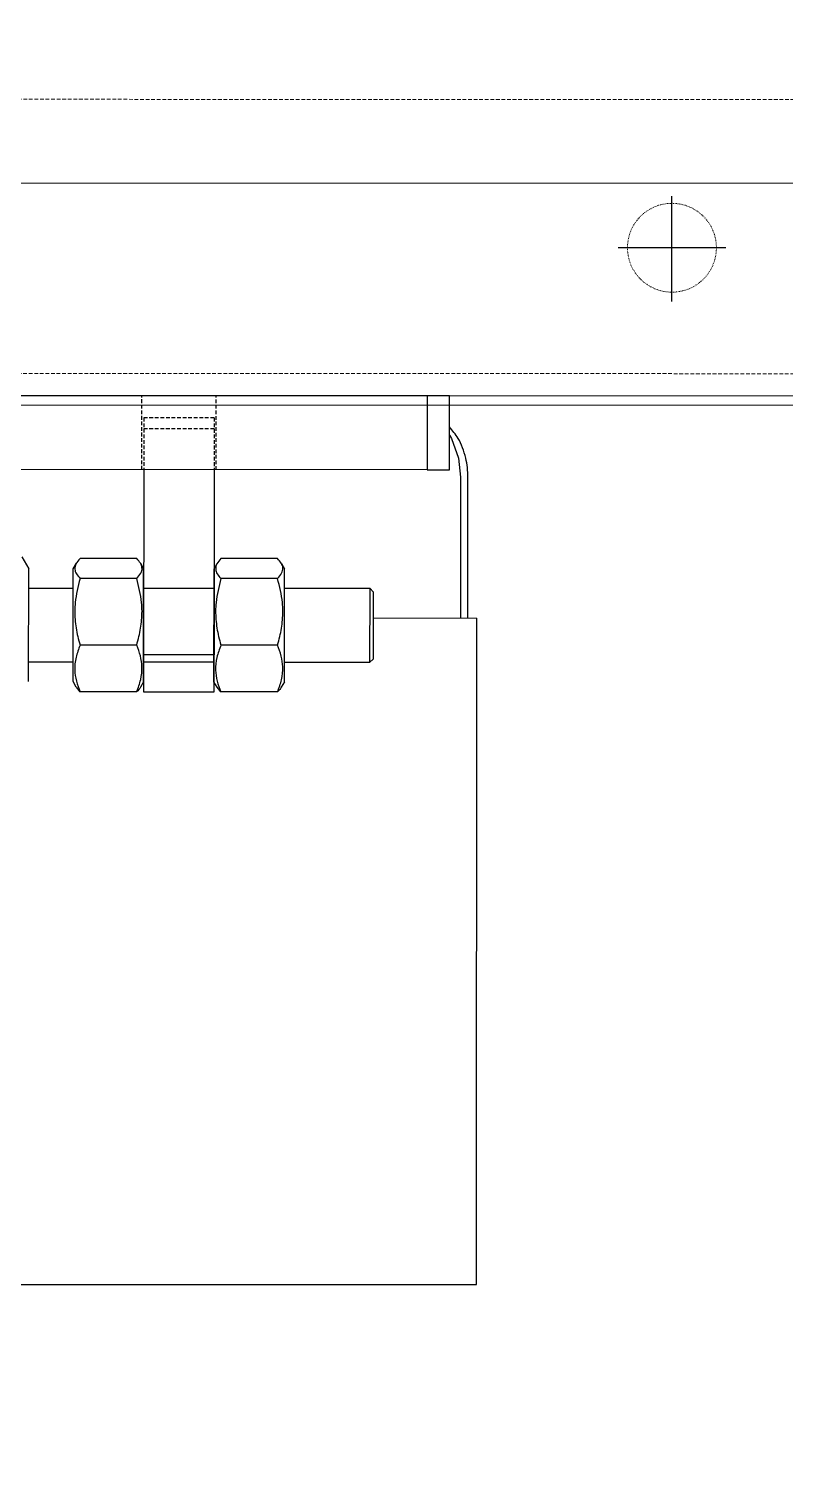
# Model space of a CAD drawing. Header units: millimetres. Extents: x 845401 to 948039, y 511594 to 550263.
# Drawn here: x 902031.4 to 902133.5, y 535869 to 536062.6 of the extents above; entities that cross this region are included whole.
import ezdxf

# ---------------------------------------------------------------- set-up
doc = ezdxf.new("R2010")
doc.units = ezdxf.units.MM
doc.linetypes.add('CENTER', pattern=[0])
doc.linetypes.add('DASHED', pattern=[0.75, 0.5, -0.25])
for name, color, linetype in [('00', 7, 'Continuous'), ('1轮廓实线层', 7, 'Continuous'), ('3中心线层', 1, 'CENTER'), ('4虚线层', 6, 'DASHED')]:
    doc.layers.add(name, color=color, linetype=linetype)
doc.layers.add('A-剖-0.10mm.......SECT-L01', color=255, linetype='Continuous', lineweight=18)
doc.layers.add('物流设备', color=7, linetype='Continuous', lineweight=5)

# ---------------------------------------------------------------- blocks, each defined once
blk = doc.blocks.new('*U100537')
at = {"color": 1}
blk.add_lwpolyline([(0, -630), (7920.6, -630), (7920.6, 630), (0, 630)], close=True, dxfattribs=at)
at = {"color": 4}
blk.add_lwpolyline([(0, -600), (7920.6, -600), (7920.6, 600), (0, 600)], close=True, dxfattribs=at)
at = {"color": 2}
blk.add_lwpolyline([(0, -630), (7920.6, -630), (7920.6, -830), (0, -830)], close=True, dxfattribs=at)
for tag, p in [('设备编号', (485.24, 55.29)), ('设备高度', (489.75, -155.56))]:
    blk.add_attdef(tag, p, '', height=100)
at = {"flags": 1}
blk.add_attdef('设备类型', (14421.9, -37.08), '', height=100, dxfattribs=at)
blk = doc.blocks.new('JTB1')
at = {"color": 7, "linetype": 'Continuous', "lineweight": 25}
for p, q in [((2960.08, 887.08), (2970.08, 887.08)), ((2960.08, 884.08), (2960.08, 887.08)), ((2970.08, 887.08), (2970.08, 884.08)), ((2970.08, 884.08), (2960.08, 884.08)), ((2960.08, 884.08), (2960.08, 701.08)), ((2970.08, 884.08), (2970.08, 701.08)), ((2930.08, 845.83), (2930.08, 855.33)), ((2930.08, 855.33), (2935.08, 855.33)), ((2935.08, 855.33), (2935.08, 845.83)), ((2960.08, 855.33), (2935.08, 855.33)), ((2935.08, 845.83), (2930.08, 845.83)), ((2960.08, 845.83), (2935.08, 845.83))]:
    blk.add_line(p, q, dxfattribs=at)
at = {"layer": '4虚线层'}
for p, q in [((2960.08, 855.58), (2970.08, 855.58)), ((2967.08, 855.33), (2960.08, 855.33)), ((2965.58, 855.33), (2965.58, 845.83)), ((2967.08, 855.33), (2967.08, 845.83)), ((2967.08, 845.83), (2960.08, 845.83)), ((2960.08, 845.58), (2970.08, 845.58))]:
    blk.add_line(p, q, dxfattribs=at)
blk = doc.blocks.new('*U100479')
at = {"color": 7, "linetype": 'Continuous', "lineweight": 25}
for p, q in [((-1886.94, 402.02), (-2857.14, 402.02)), ((-2019.27, 379.38), (-2019.69, 378.65)), ((-2018.76, 380.02), (-2011.12, 380.02)), ((-2010.19, 378.65), (-2010.62, 379.38)), ((-2000.27, 379.38), (-2000.69, 378.65)), ((-1999.76, 380.02), (-1992.12, 380.02)), ((-1991.19, 378.65), (-1991.62, 379.38)), ((-1984.26, 380.26), (-1985.19, 378.65)), ((-2019.69, 363.6), (-2019.69, 378.65)), ((-2010.19, 363.6), (-2010.19, 378.65)), ((-2000.69, 363.6), (-2000.69, 378.65)), ((-1991.19, 363.6), (-1991.19, 378.65)), ((-1985.19, 363.4), (-1985.19, 378.65)), ((-2031.19, 376.02), (-2031.69, 375.52)), ((-2031.69, 366.52), (-2031.69, 375.52)), ((-2019.69, 376.02), (-2031.19, 376.02)), ((-2031.19, 376.02), (-2031.19, 366.02)), ((-2018.76, 377.34), (-2011.12, 377.34)), ((-2000.69, 376.02), (-2010.19, 376.02)), ((-1999.76, 377.34), (-1992.12, 377.34)), ((-1985.19, 376.02), (-1991.19, 376.02)), ((-2018.76, 368.34), (-2011.12, 368.34)), ((-1999.76, 368.34), (-1992.12, 368.34)), ((-2031.69, 366.52), (-2031.19, 366.02)), ((-2031.19, 366.02), (-2019.69, 366.02)), ((-2010.19, 366.02), (-2000.69, 366.02)), ((-1991.19, 366.02), (-1985.19, 366.02)), ((-2019.69, 363.4), (-2019.69, 363.6)), ((-2019.69, 363.4), (-2019.27, 362.66)), ((-2018.76, 362.02), (-2011.12, 362.02)), ((-2011.12, 362.02), (-2010.63, 362.66)), ((-2010.62, 362.66), (-2010.19, 363.4)), ((-2010.19, 363.4), (-2010.19, 363.6)), ((-2000.69, 363.4), (-2000.69, 363.6)), ((-2000.69, 363.4), (-2000.27, 362.66)), ((-1999.76, 362.02), (-1992.12, 362.02)), ((-1992.12, 362.02), (-1991.63, 362.66)), ((-1991.62, 362.66), (-1991.19, 363.4)), ((-1991.19, 363.4), (-1991.19, 363.6))]:
    blk.add_line(p, q, dxfattribs=at)
for points, knots in [([(-2018.76, 377.34), (-2018.97, 377.57), (-2019.38, 378.04), (-2019.54, 378.74), (-2019.31, 379.4), (-2018.95, 379.81), (-2018.76, 380.02)], [0, 0, 0, 0, 0.264603, 0.534945, 0.765342, 1, 1, 1, 1]), ([(-2011.12, 380.02), (-2010.92, 379.78), (-2010.5, 379.31), (-2010.35, 378.62), (-2010.57, 377.95), (-2010.94, 377.54), (-2011.12, 377.34)], [0, 0, 0, 0, 0.264605, 0.534947, 0.765343, 1, 1, 1, 1]), ([(-1999.76, 377.34), (-1999.97, 377.57), (-2000.38, 378.04), (-2000.54, 378.74), (-2000.31, 379.4), (-1999.95, 379.81), (-1999.76, 380.02)], [0, 0, 0, 0, 0.264603, 0.534945, 0.765342, 1, 1, 1, 1]), ([(-1992.12, 380.02), (-1991.92, 379.78), (-1991.5, 379.31), (-1991.35, 378.62), (-1991.57, 377.95), (-1991.94, 377.54), (-1992.12, 377.34)], [0, 0, 0, 0, 0.264605, 0.534947, 0.765343, 1, 1, 1, 1]), ([(-2018.76, 368.34), (-2018.87, 368.73), (-2019.18, 369.85), (-2019.49, 371.76), (-2019.5, 374.42), (-2019.03, 376.26), (-2018.76, 377.34)], [0, 0, 0, 0, 0.131289, 0.380795, 0.636403, 1, 1, 1, 1]), ([(-2011.12, 377.34), (-2010.85, 376.26), (-2010.39, 374.44), (-2010.39, 371.78), (-2010.7, 369.86), (-2011.01, 368.73), (-2011.12, 368.34)], [0, 0, 0, 0, 0.363595, 0.61279, 0.868712, 1, 1, 1, 1]), ([(-1999.76, 368.34), (-1999.87, 368.73), (-2000.18, 369.85), (-2000.49, 371.76), (-2000.5, 374.42), (-2000.03, 376.26), (-1999.76, 377.34)], [0, 0, 0, 0, 0.131289, 0.380795, 0.636403, 1, 1, 1, 1]), ([(-1992.12, 377.34), (-1991.85, 376.26), (-1991.39, 374.44), (-1991.39, 371.78), (-1991.7, 369.86), (-1992.01, 368.73), (-1992.12, 368.34)], [0, 0, 0, 0, 0.363595, 0.61279, 0.868712, 1, 1, 1, 1]), ([(-2018.76, 362.02), (-2018.97, 362.57), (-2019.38, 363.68), (-2019.54, 365.32), (-2019.31, 366.89), (-2018.95, 367.86), (-2018.76, 368.34)], [0, 0, 0, 0, 0.264606, 0.534947, 0.765343, 1, 1, 1, 1]), ([(-2011.12, 368.34), (-2010.92, 367.79), (-2010.5, 366.69), (-2010.35, 365.04), (-2010.57, 363.47), (-2010.94, 362.51), (-2011.12, 362.02)], [0, 0, 0, 0, 0.264606, 0.534947, 0.765339, 1, 1, 1, 1]), ([(-1999.76, 362.02), (-1999.97, 362.57), (-2000.38, 363.68), (-2000.54, 365.32), (-2000.31, 366.89), (-1999.95, 367.86), (-1999.76, 368.34)], [0, 0, 0, 0, 0.264606, 0.534947, 0.765343, 1, 1, 1, 1]), ([(-1992.12, 368.34), (-1991.92, 367.79), (-1991.5, 366.69), (-1991.35, 365.04), (-1991.57, 363.47), (-1991.94, 362.51), (-1992.12, 362.02)], [0, 0, 0, 0, 0.264606, 0.534947, 0.765339, 1, 1, 1, 1]), ([(-2019.26, 362.66), (-2019.26, 362.66), (-2019.19, 362.44), (-2018.97, 362.23), (-2018.76, 362.02)], [0, 0, 0, 0, 0.024413, 1, 1, 1, 1]), ([(-2000.26, 362.66), (-2000.26, 362.66), (-2000.19, 362.44), (-1999.97, 362.23), (-1999.76, 362.02)], [0, 0, 0, 0, 0.024413, 1, 1, 1, 1])]:
    blk.add_open_spline(points, degree=3, knots=knots, dxfattribs=at)
at = {"layer": '1轮廓实线层'}
for p, q in [((-2044.44, 372.02), (-2044.44, 391.02)), ((-2043.44, 391.02), (-2043.44, 372.02)), ((-2045.64, 282.02), (-2045.64, 372.02)), ((-2031.69, 372.02), (-2045.64, 372.02)), ((-1927.64, 282.02), (-2045.64, 282.02))]:
    blk.add_line(p, q, dxfattribs=at)
at = {"layer": '1轮廓实线层', "flags": 128}
blk.add_lwpolyline([(-2041.94, 396.69), (-2042.23, 396.27), (-2043.17, 393.59), (-2043.44, 391.02), (-2043.44, 391.02), (-2043.44, 391.02)], dxfattribs=at)
at = {"layer": '1轮廓实线层'}
blk.add_open_spline([(-2044.44, 391.02), (-2044.44, 391.02), (-2044.44, 391.89), (-2044.2, 393.76), (-2043.33, 396.17), (-2042.35, 397.32), (-2041.94, 397.81)], degree=3, knots=[0, 0, 0, 0, 0.000008, 0.332156, 0.718246, 1, 1, 1, 1], dxfattribs=at)
at = {"layer": '3中心线层'}
for p, q in [((-2071.94, 414.77), (-2071.94, 428.99)), ((-2079.19, 422.02), (-2064.69, 422.02))]:
    blk.add_line(p, q, dxfattribs=at)
at = {"layer": '4虚线层', "linetype": 'DASHED', "lineweight": 18}
for p, q in [((-1889.94, 442.02), (-2854.14, 442.02)), ((-1886.94, 405.02), (-2857.14, 405.02))]:
    blk.add_line(p, q, dxfattribs=at)
at = {"layer": '4虚线层', "linetype": 'DASHED', "lineweight": 18, "ltscale": 0.2}
blk.add_circle((-2071.94, 422.02), 6, dxfattribs=at)
at = {"rotation": 89.99999999999999}
blk.add_blockref('JTB1', (-1154.87, -2568.06), dxfattribs=at)
blk = doc.blocks.new('C线')
at = {"xscale": -1, "rotation": 359.9712527628268}
blk.add_blockref('*U100479', (981915.9, 474449.8, -3.59), dxfattribs=at)
at = {"layer": '物流设备', "color": 0}
blk.add_blockref('*U100537', (979688.08, 475479.52, 25.38), dxfattribs=at)
blk = doc.blocks.new('BC线平台')
at = {"layer": 'A-剖-0.10mm.......SECT-L01'}
h = blk.add_hatch(dxfattribs=at)
h.set_pattern_fill('CROSS', color=2, scale=50)
h.set_pattern_definition([(0, (691447.87, 341554.85), (317.5, 317.5), [158.75, -476.25]), (90, (691527.24, 341475.47), (-317.5, 317.5), [158.75, -476.25])])
h.paths.add_polyline_path([(772874.46, 370095.42), (786169.72, 370095.42), (786169.72, 367097.04), (772874.46, 367097.04)])

msp = doc.modelspace()

# ---------------------------------------------------------------- block references
at = {"layer": '00'}
for name, p in [('BC线平台', (120688.34, 168041.31, -0.98)), ('C线', (-81869.83, 61162.22))]:
    msp.add_blockref(name, p, dxfattribs=at)

doc.saveas('drawing.dxf')
